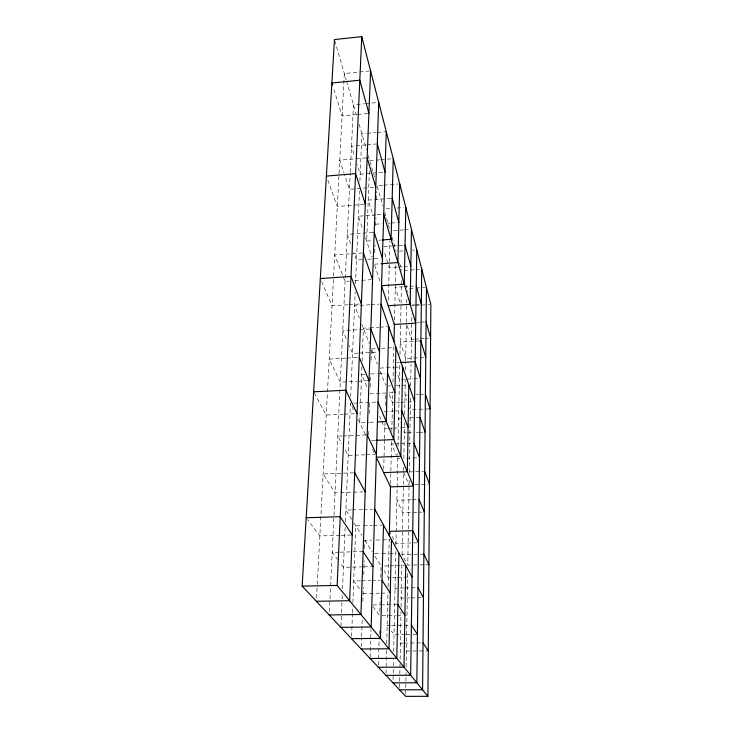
<?xml version="1.0" encoding="UTF-8"?>
<svg xmlns="http://www.w3.org/2000/svg" width="733" height="733" viewBox="0 0 733 733"><rect width="100%" height="100%" fill="white"/><g stroke="black" fill="none" stroke-linecap="round" stroke-linejoin="round"><path stroke-width="0.55" stroke-dasharray="3.67 2.75" d="M405.697 694.087L406.045 672.573M406.137 666.92L407.667 571.932M409.151 480.344L407.777 565.143L412.23 565.042M409.28 472.382L410.517 396.141M410.682 385.915L411.03 364.319M411.103 359.775L411.708 322.502M411.726 321.384L411.827 314.659M399.595 687.581L399.824 675.029M399.842 673.984L400.035 663.786M400.117 659.26L401.006 611.679M401.098 606.814L401.941 561.432M402.06 554.808L403.352 485.356M403.37 484.586L403.608 471.704M403.626 470.559L403.691 467.15M403.856 458.565L404.524 422.318M404.671 414.383L405.312 379.941M405.505 369.945L405.651 361.873M405.67 360.792L406.824 298.954M393.071 679.5L393.337 666.893M393.355 666.031L393.493 659.297M393.667 651.445L395.829 549.319M395.93 544.756L397.863 453.617M398.019 446.159L399.769 363.641M399.971 354.552L401.528 280.776M386.007 673.096L386.548 650.327M386.712 643.611L387.949 592.291M388.078 586.913L389.223 539.277M390.561 483.734L391.605 440.286M391.825 431.187L392.778 391.495M392.998 382.351L393.878 345.985M394.501 320.028L395.857 263.715M378.411 665.023L379.108 639.203M379.245 634.283L379.337 630.875M379.859 611.542L380.244 597.597M380.784 577.421L381.096 566.041L374.517 555.596M383.726 469.212L384.532 439.58M384.55 438.691L384.981 422.932M385.457 405.422L385.741 395.005M388.316 300.118L389.919 240.928M370.165 657.373L371.035 628.896M361.287 646.753L361.598 637.582M361.635 636.546L362.267 618.13M362.835 601.408L363.321 587.243M363.751 574.654L364.228 560.69M364.649 548.257L364.924 540.34L371.567 540.157M368.516 434.999L368.717 429.245M369.258 413.485L369.652 401.849M370.156 387.125L370.541 375.882M371.072 360.251L371.42 350.044M374.737 252.83L375.012 244.785M375.672 225.535L375.947 217.573M376.57 199.376L376.844 191.386M351.583 636.409L352.454 613.603M352.491 612.651L352.71 606.768M352.875 602.462L355.807 525.845L362.45 525.653M361.882 366.564L359.738 422.749L368.571 422.355M362.093 361.222L363.348 328.182L368.873 327.843M369.359 170.835L366.674 241.111L373.335 240.616M340.927 626.239L341.459 613.704M341.505 612.641L342.045 600.043M342.091 599.035L342.338 593.208M342.522 588.837L345.151 527.155M345.38 521.658L350.429 403.333L353.856 410.48M350.713 396.535L355.175 291.954M355.514 283.973L359.472 191.13M359.894 181.225L361.91 133.8L366.335 133.397M329.392 611.551L350.218 173.327M350.264 172.209L353.471 104.819L364.448 103.765M316.555 597.899L317.224 585.365M317.279 584.375L333.552 277.248M333.616 276.112L338.985 174.793M339.04 173.657L344.345 73.511L369.496 70.964M365.547 103.665L377.623 102.501M356.623 114.531L342.1 115.896L333.213 87.245M357.741 114.421L367.792 113.478M367.444 133.296L376.295 132.49M377.403 132.389L385.146 131.683M366.079 144.896L351.501 146.197L354.506 155.882M367.196 144.795L376.157 143.989M366.051 157.888L339.755 160.188L344.07 173.144M369.744 160.692L375.333 160.206M376.46 160.115L379.813 159.821M380.931 159.721L392.118 158.749M382.763 172.273L360.187 174.188L357.182 164.494M382.708 185.257L377.037 185.724L382.91 205.891M383.845 185.156L398.596 183.937M373.583 187.346L349.458 189.343L344.428 174.225M391.046 198.286L368.241 200.118L373.115 215.841M364.191 204.351L337.299 206.495L327.898 180.3M386.034 208.896L390.423 208.548M397.011 208.035L403.599 207.512M376.02 214.851L358.4 216.235L362.716 229.218M377.119 214.769L381.526 214.421M375.717 224.225L382.324 223.721M387.83 223.299L390.029 223.125M391.129 223.043L397.735 222.539M393.548 230.648L403.626 229.896M404.744 229.805L409.216 229.466M373.088 232.434L347.314 234.377L350.768 244.007M378.879 240.213L381.105 240.048M383.808 246.6L391.633 246.031M392.751 245.949L403.92 245.134M362.294 252.986L334.734 254.974L345.078 281.435L349.476 281.142M399.412 251.135L402.664 250.897M412.422 250.191L414.594 250.035M362.157 259.647L356.531 260.05L353.847 252.564M367.774 259.253L380.143 258.373M374.352 264.201L379.96 263.807M397.167 267.105L389.196 267.655L383.991 250.878M398.303 267.023L402.857 266.702M404.002 266.629L409.692 266.226M403.975 270.422L409.527 270.037M410.636 269.964L419.523 269.35M354.974 280.766L360.471 280.391M361.571 280.318L371.466 279.649M403.013 286.777L395.289 287.29L400.328 303.535M404.112 286.704L408.528 286.411M409.628 286.337L415.144 285.971M409.298 288.5L415.015 288.124M416.152 288.051L425.296 287.446M347.836 304.763L332.04 305.78L320.779 279.603M348.963 304.69L360.251 303.966M369.991 304.772L354.58 305.753L359.362 317.985M371.09 304.699L378.796 304.204M412.294 304.992L414.557 304.846M415.684 304.772L420.201 304.488M411.973 305.688L414.2 305.551M415.309 305.478L429.749 304.571M417.334 322.346L419.533 322.218M420.623 322.154L425.012 321.879M369.982 327.779L378.824 327.248M379.923 327.184L387.656 326.716M369.725 329.035L342.742 330.656L346.306 338.948M413.687 339.187L411.433 339.315L406.375 323.015M414.814 339.113L419.322 338.857M420.458 338.793L423.839 338.591M424.966 338.527L428.347 338.334M419.807 340.872L400.236 342.009L405.716 358.483L424.654 357.447M371.457 348.926L377.028 348.606M381.481 348.349L393.722 347.653M358.171 353.15L352.555 353.471L348.981 345.17M359.298 353.086L378.411 352.014M345.912 358.144L329.218 359.078L340.286 382.177L356.889 381.316M347.021 358.089L358.153 357.466M396.892 362.734L399.173 362.606M380.106 368.103L393.612 367.38M394.739 367.315L401.492 366.958M364.97 374.288L361.58 374.471L367.288 387.739M370.605 373.986L377.376 373.628M378.503 373.573L385.274 373.216M357.988 381.261L367.948 380.739M404.964 379.254L399.439 379.538L396.828 372.272M406.073 379.199L412.706 378.851M413.815 378.796L418.241 378.567M388.261 385.952L390.552 385.842M396.251 385.549L400.823 385.311M401.959 385.256L406.531 385.027M369.927 393.859L392.641 392.732M407.301 395.014L405.028 395.133L406.916 400.365M416.353 394.574L418.616 394.455M419.752 394.4L424.279 394.18M353.737 403.159L358.153 402.948M359.252 402.893L376.909 402.041M400.236 402.399L392.512 402.765L388.426 392.329M401.345 402.344L413.485 401.757M428.979 408.904L410.297 409.774L409.545 407.685M384.22 411.525L392.98 411.112M394.079 411.057L400.649 410.755M343.356 414.255L326.249 415.052L314.155 392.796M344.501 414.2L355.899 413.669M400.859 418.277L398.615 418.378L400.245 422.556M409.866 417.865L418.864 417.453M369.679 422.3L375.195 422.052M387.042 428.42L384.825 428.521L381.691 421.218M388.151 428.374L392.586 428.173M393.685 428.127L400.337 427.834M401.446 427.788L406.98 427.541M406.513 432.901L404.332 433.001L403.104 429.868M407.603 432.855L411.964 432.672M416.326 432.479L418.506 432.388M419.597 432.342L422.868 432.195M342.256 435.979L337.721 436.181L341.917 443.896M343.383 435.933L366.042 434.953M371.649 440.524L376.084 440.331M393.768 443.969L391.514 444.061L396.416 455.468M394.885 443.923L399.384 443.74M400.511 443.685L412.871 443.172M365.135 454.79L348.202 455.468L344.537 448.715M366.262 454.744L375.287 454.387M397.753 458.574L399.934 458.491M406.458 458.235L411.9 458.024M412.981 457.978L417.334 457.804M353.581 472.785L323.134 473.93L335.027 492.842L339.498 492.686M409.142 471.951L423.564 471.42M414.75 484.696L428.374 484.22M340.616 492.649L362.954 491.88M411.268 499.75L396.874 500.218L402.848 512.679L417.517 512.23M412.377 499.714L417.911 499.53M351.428 509.902L345.875 510.076L351.712 519.358M352.536 509.866L362.533 509.554M363.641 509.517L372.529 509.233M418.644 512.193L422.025 512.092M363.55 525.625L372.41 525.369M373.518 525.341L382.379 525.085M339.956 535.365L319.845 535.915L307.558 519.56M341.074 535.337L352.243 535.026M376.002 540.047L381.536 539.9M382.644 539.864L390.405 539.662M417.37 542.823L395.957 543.382L389.415 531.343M339.067 552.187L332.205 552.361L337.492 559.398M340.213 552.16L363.119 551.592M374.435 553.662L381.114 553.507M382.223 553.479L388.893 553.314M390.011 553.287L396.681 553.122M423.876 554.102L402.069 554.624L407.264 564.19M413.339 565.024L418.9 564.896M420.009 564.868L424.462 564.776M425.571 564.749L428.906 564.676M384.459 565.968L388.939 565.867M390.057 565.839L404.616 565.519M362.762 566.875L343.438 567.305L340.13 562.917M363.898 566.856L372.996 566.646M396.232 577.338L388.307 577.494L384.101 570.815M397.359 577.311L409.811 577.054M360.499 580.829L353.7 580.957L360.416 589.9M361.626 580.802L370.687 580.618M371.823 580.6L379.749 580.435M403.755 587.985L395.005 588.15L396.709 590.853M404.845 587.967L410.315 587.857M411.405 587.839L416.875 587.738M363.11 593.473L380.088 593.171M381.215 593.153L388.014 593.024M410.141 597.926L401.253 598.082L399.549 595.37M411.25 597.908L416.802 597.816M417.911 597.789L421.237 597.734M372.895 604.972L379.712 604.862M380.848 604.844L396.745 604.588M382.04 615.592L395.747 615.39M396.892 615.372L402.609 615.289M390.451 625.423L387.152 625.469L388.527 627.301M391.559 625.414L411.387 625.157M405.157 634.485L394.024 634.613L391.275 630.957M406.274 634.466L417.416 634.347M402.683 643.098L400.42 643.125L403.077 646.653M403.81 643.088L409.463 643.033M410.59 643.024L421.896 642.905M406.394 651.069L427.174 650.886M373.088 606.768L379.089 614.74M354.048 523.069L361.882 535.511M364.924 540.34L372.126 551.784M358.272 419.688L365.465 434.696M372.529 449.439L374.865 454.304M379.447 416.005L381.242 420.174M403.599 472.162L409.078 484.898M361.754 324.105L369.432 343.74M371.851 349.934L377.403 364.118M380.216 371.329L385.567 385.017M365.593 237.868L371.906 256.852M374.71 265.273L380.07 281.39M334.779 40.654L346.233 79.989M346.553 81.07L356.284 114.485M359.097 124.143L366.61 149.935M368.177 155.314L374.499 177.019M384.788 212.35L389.874 229.814M392.073 237.364L396.15 251.364M399.577 263.11L401.748 270.578M405.77 284.404L407.942 291.853"/><path stroke-width="1.1" d="M427.925 696.313L430.857 304.497L361.763 36.65L334.459 39.564L302.143 586.125L405.661 696.35L427.925 696.313L337.143 585.447L361.763 36.65M426.441 287.373L422.575 689.78L399.549 689.845M421.75 269.194L416.839 682.78L392.998 682.863M416.765 249.88L410.672 675.24L385.952 675.359M405.743 565.491L404.011 667.112L378.347 667.268M408.812 384.907L407.337 471.713L383.634 472.602M411.46 229.301L410.178 304.314L388.16 305.716M398.908 553.067L396.81 658.307L370.128 658.518M402.609 366.894L400.832 456.256L376.267 457.227L390.487 486.895L413.375 486.089L378.008 401.986M405.789 207.338L404.259 284.157L381.499 285.678L394.391 324.453L415.712 323.161L383.735 214.256M389.305 535.878L390.506 485.997M393.988 341.477L394.418 323.409M391.514 539.635L388.985 648.76L361.204 649.017M395.948 347.524L393.823 439.58L376.084 440.331M399.732 183.846L397.918 262.542L381.087 263.724M383.487 525.048L380.473 638.361L351.492 638.672M388.765 326.643L386.236 421.548L377.403 421.951M393.236 158.658L391.092 239.306L382.214 239.966M386.254 131.583L371.155 626.981L340.882 627.366M378.723 102.4L360.929 614.492L329.227 614.96M370.586 70.854L349.65 600.721L316.381 601.28M326.387 176.103L355.615 173.62L365.318 204.26M320.33 278.558L351.006 276.451L361.378 303.893M400.319 362.551L415.162 361.736L420.449 378.448M313.632 391.834L345.903 390.203L357.044 413.614M306.192 517.745L340.222 516.71L352.243 535.026M389.415 531.343L412.743 530.692L418.497 542.796M302.143 586.125L337.143 585.447M363.119 551.592L372.996 566.646M382.012 580.389L390.277 592.988M397.882 604.569L404.891 615.262M411.387 625.157L417.416 634.347M423.023 642.896L428.264 650.877M354.708 472.748L365.19 491.806M374.746 509.169L412.074 577.008M417.966 587.719L423.463 597.697M367.169 434.907L376.414 454.341M423.876 554.102L428.906 564.676M359.262 357.402L369.056 380.684M419.019 499.494L424.279 512.019M370.852 328.961L379.538 351.95M387.528 373.097L394.904 392.622M401.739 410.7L408.089 427.495M413.998 443.126L419.514 457.722M424.673 471.374L429.511 484.183M363.394 252.903L372.566 279.566M380.995 304.067L414.594 401.702M419.991 417.398L425.048 432.103M374.206 232.352L382.397 258.208M425.415 394.125L430.079 408.849M332.553 85.12L331.893 83.003L359.811 80.218L368.91 113.368M367.151 157.797L375.782 187.172M420.898 340.808L425.763 357.383M377.284 143.888L385.017 172.081M392.182 198.194L398.844 222.456M405.037 245.051L410.828 266.152M416.252 285.897L421.328 304.415M426.111 321.814L430.601 338.197"/></g></svg>
